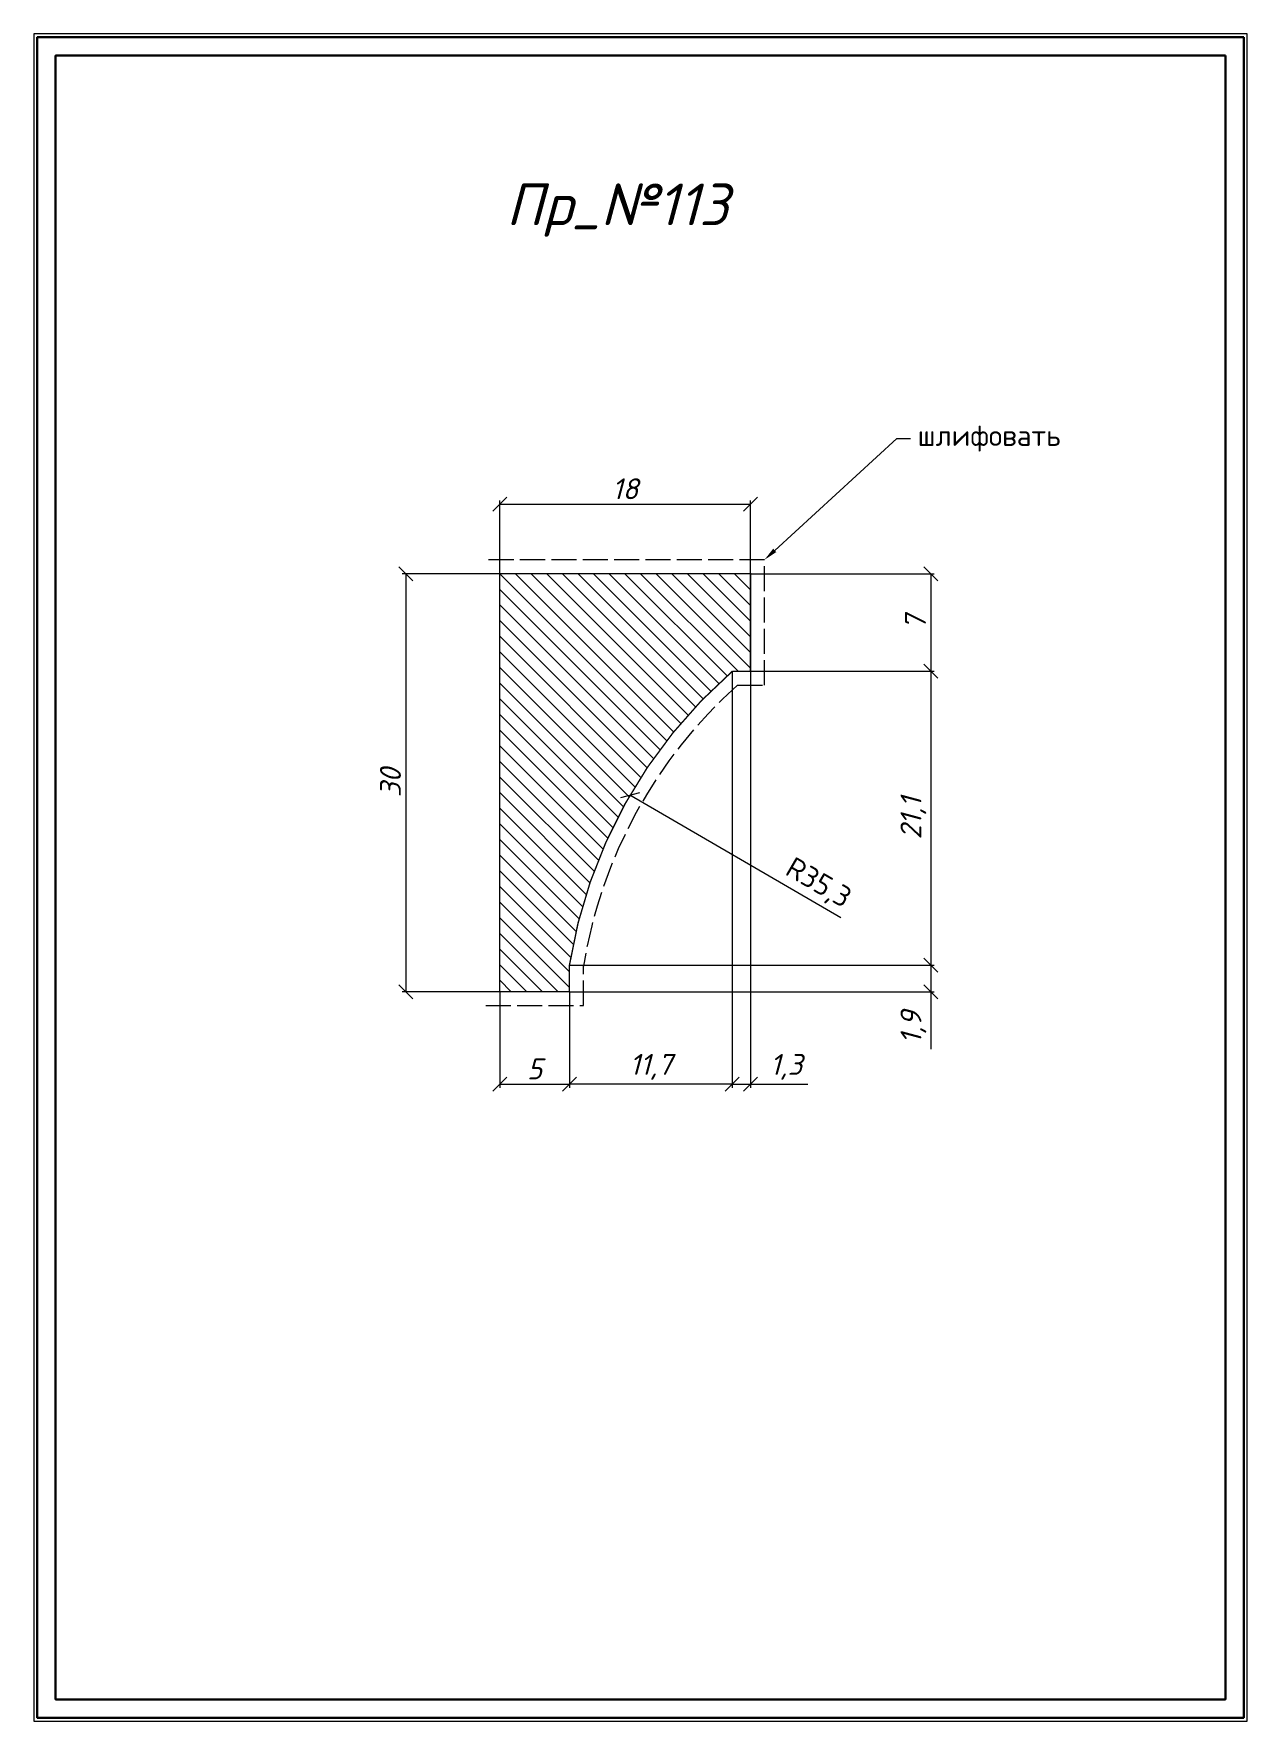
# Model space of a CAD drawing. Header units: millimetres. Extents: x 196 to 283, y -1037 to -915.
import ezdxf
from ezdxf import colors
from ezdxf.entities.mleader import LeaderData, LeaderLine
from ezdxf.math import Vec2, Vec3

# ---------------------------------------------------------------- set-up
doc = ezdxf.new("R2010")
doc.units = ezdxf.units.MM
doc.linetypes.add('ACAD_ISO02W100', pattern=[15, 12, -3])
doc.layers.get('0').update_dxf_attribs({"lineweight": 13})
for name, color, linetype, lineweight in [('Пр_№113', 1, 'Continuous', 35), ('служебный слой ЛИНИИ ПУНКТИРНЫЕ', 7, 'ACAD_ISO02W100', 13), ('служебный слой НАДПИСИ', 7, 'Continuous', 13), ('служебный слой РАЗМЕРЫ', 7, 'Continuous', 9), ('служебный слой ШТАМП', 7, 'Continuous', 30), ('служебный слой ШТРИХОВКА', 7, 'Continuous', 5)]:
    doc.layers.add(name, color=color, linetype=linetype, lineweight=lineweight)
doc.styles.add('ЕСКД', font='isocpeur.ttf', dxfattribs={"oblique": 15})
doc.styles.add('ЕСКД профили размеры', font='isocpeur.ttf')
doc.styles.add('ЕСКД профили текст', font='isocpeur.ttf')
doc.dimstyles.new('ЕСКД', dxfattribs={"dimtxt": 3.5, "dimasz": 2.5, "dimexe": 0.25, "dimexo": 0, "dimgap": 0.35, "dimtad": 1, "dimdec": 1, "dimzin": 9, "dimtxsty": 'ЕСКД', "dimblk": 'OBLIQUE', "dimcen": 0, "dimclrd": 256, "dimclre": 256, "dimclrt": 256, "dimadec": 1, "dimazin": 0, "dimtfac": 1, "dimtdec": 1, "dimtmove": 0, "dimatfit": 3, "dimldrblk": 'DOTSMALL', "dimfxl": 1, "dimlwd": -1, "dimlwe": -1, "dimarcsym": 0})
doc.dimstyles.new('ЕСКД профили$4', dxfattribs={"dimtxt": 1.5, "dimasz": 1, "dimexe": 0.3, "dimexo": 0, "dimgap": 0.35, "dimtad": 1, "dimtoh": 1, "dimdec": 1, "dimzin": 9, "dimtxsty": 'ЕСКД профили размеры', "dimblk": 'OBLIQUE', "dimcen": 0, "dimse1": 1, "dimclrd": 256, "dimclre": 256, "dimclrt": 256, "dimadec": 1, "dimazin": 0, "dimtfac": 1, "dimtdec": 1, "dimtofl": 0, "dimtmove": 0, "dimatfit": 3, "dimldrblk": 'DOTSMALL', "dimfxl": 1, "dimlwd": -1, "dimlwe": -1, "dimarcsym": 2})

# ---------------------------------------------------------------- blocks, each defined once
blk = doc.blocks.new('_OBLIQUE')
at = {"color": 0, "linetype": 'ByBlock'}
blk.add_line((-0.5, -0.5), (0.5, 0.5), dxfattribs=at)
blk = doc.blocks.new('*D11')
at = {"layer": 'Defpoints', "color": 0, "transparency": 16777216}
for p in [(238.4187540115536, -970.1305184634216), (268.9821621060644, -987.8898781134328)]:
    blk.add_point(p, dxfattribs=at)
at = {"layer": 'служебный слой РАЗМЕРЫ', "transparency": 16777216}
blk.add_line((253.5536851289467, -978.9249135178202), (238.4187540115536, -970.1305184634216), dxfattribs=at)
at = {"layer": 'служебный слой РАЗМЕРЫ', "transparency": 16777216, "rotation": 149.8405818235221}
blk.add_blockref('_OBLIQUE', (238.4187540115536, -970.1305184634216), dxfattribs=at)
at = {"layer": 'служебный слой РАЗМЕРЫ', "transparency": 16777216, "insert": (251.9012307993221, -976.5190247135515), "char_height": 1.5, "attachment_point": 5, "rotation": 329.84058182352214, "style": 'ЕСКД профили размеры'}
blk.add_mtext('R35,3', dxfattribs=at)
blk = doc.blocks.new('_DotSmall')
at = {"color": 0, "linetype": 'ByBlock', "lineweight": -3, "const_width": 0.5}
blk.add_lwpolyline([(-0.0625, 0, 1), (0.0625, 0, 1)], format="xyb", close=True, dxfattribs=at)
blk = doc.blocks.new('*D10')
at = {"layer": 'Defpoints', "color": 0, "transparency": 16777216}
for p in [(234.0746212257873, -982.323877824012), (234.0746212257873, -984.2333216916013), (260.0207144440014, -984.2333216916014)]:
    blk.add_point(p, dxfattribs=at)
at = {"layer": 'служебный слой РАЗМЕРЫ', "transparency": 16777216}
for p, q in [((234.0746212257873, -982.323877824012), (260.2707144440014, -982.3238778240121)), ((260.0207144440014, -982.3238778240121), (260.0207144440014, -984.2333216916014)), ((234.0746212257873, -984.2333216916013), (260.2707144440014, -984.2333216916014)), ((260.0207144440014, -984.2333216916014), (260.0207144440014, -988.3602454802481))]:
    blk.add_line(p, q, dxfattribs=at)
for p, rotation in [((260.0207144440014, -982.3238778240121), 90), ((260.0207144440014, -984.2333216916014), 270)]:
    blk.add_blockref('_OBLIQUE', p, dxfattribs=dict(at, rotation=rotation))
at = {"layer": 'служебный слой РАЗМЕРЫ', "transparency": 16777216, "insert": (258.7707144440016, -986.7967835859247), "char_height": 1.5, "attachment_point": 5, "rotation": 90, "style": 'ЕСКД'}
blk.add_mtext('1,9', dxfattribs=at)
blk = doc.blocks.new('*D9')
at = {"layer": 'Defpoints', "color": 0, "transparency": 16777216}
for p in [(245.7669780822453, -961.2333216916013), (234.0746212257873, -984.2333216916013), (234.0746212257873, -990.8749683805412)]:
    blk.add_point(p, dxfattribs=at)
at = {"layer": 'служебный слой РАЗМЕРЫ', "transparency": 16777216}
for p, q in [((245.7669780822453, -961.2333216916013), (245.7669780822453, -991.1249683805412)), ((234.0746212257873, -984.2333216916013), (234.0746212257873, -991.1249683805412)), ((245.7669780822453, -990.8749683805412), (234.0746212257873, -990.8749683805412))]:
    blk.add_line(p, q, dxfattribs=at)
at = {"layer": 'служебный слой РАЗМЕРЫ', "transparency": 16777216, "rotation": 180}
blk.add_blockref('_OBLIQUE', (234.0746212257873, -990.8749683805412), dxfattribs=at)
at = {"layer": 'служебный слой РАЗМЕРЫ', "transparency": 16777216}
blk.add_blockref('_OBLIQUE', (245.7669780822453, -990.8749683805412), dxfattribs=at)
at = {"layer": 'служебный слой РАЗМЕРЫ', "transparency": 16777216, "insert": (239.9207996540163, -989.6249683805412), "char_height": 1.5, "attachment_point": 5, "style": 'ЕСКД'}
blk.add_mtext('11,7', dxfattribs=at)
blk = doc.blocks.new('*D8')
at = {"layer": 'Defpoints', "color": 0, "transparency": 16777216}
for p in [(245.7669780822453, -961.2333216916013), (247.0746212257254, -961.2333216915977), (247.0746212257254, -990.8749683805412)]:
    blk.add_point(p, dxfattribs=at)
at = {"layer": 'служебный слой РАЗМЕРЫ', "transparency": 16777216}
for p, q in [((245.7669780822453, -961.2333216916013), (245.7669780822453, -991.1249683805412)), ((247.0746212257254, -961.2333216915977), (247.0746212257254, -991.1249683805412)), ((245.7669780822453, -990.8749683805412), (247.0746212257254, -990.8749683805412)), ((247.0746212257254, -990.8749683805412), (251.2015450143721, -990.8749683805412))]:
    blk.add_line(p, q, dxfattribs=at)
at = {"layer": 'служебный слой РАЗМЕРЫ', "transparency": 16777216, "rotation": 180}
blk.add_blockref('_OBLIQUE', (245.7669780822453, -990.8749683805412), dxfattribs=at)
at = {"layer": 'служебный слой РАЗМЕРЫ', "transparency": 16777216}
blk.add_blockref('_OBLIQUE', (247.0746212257254, -990.8749683805412), dxfattribs=at)
at = {"layer": 'служебный слой РАЗМЕРЫ', "transparency": 16777216, "insert": (249.6380831200488, -989.6249683805412), "char_height": 1.5, "attachment_point": 5, "style": 'ЕСКД'}
blk.add_mtext('1,3', dxfattribs=at)
blk = doc.blocks.new('*D6')
at = {"layer": 'Defpoints', "color": 0, "transparency": 16777216}
for p in [(247.0746212257254, -961.2333216915977), (234.0746212257873, -982.323877824012), (260.0207144440014, -982.3238778240121)]:
    blk.add_point(p, dxfattribs=at)
at = {"layer": 'служебный слой РАЗМЕРЫ', "transparency": 16777216}
for p, q in [((247.0746212257254, -961.2333216915977), (260.2707144440014, -961.2333216915978)), ((260.0207144440014, -961.2333216915978), (260.0207144440014, -982.3238778240121)), ((234.0746212257873, -982.323877824012), (260.2707144440014, -982.3238778240121))]:
    blk.add_line(p, q, dxfattribs=at)
for p, rotation in [((260.0207144440014, -961.2333216915978), 90), ((260.0207144440014, -982.3238778240121), 270)]:
    blk.add_blockref('_OBLIQUE', p, dxfattribs=dict(at, rotation=rotation))
at = {"layer": 'служебный слой РАЗМЕРЫ', "transparency": 16777216, "insert": (258.7707144440016, -971.7785997578048), "char_height": 1.5, "attachment_point": 5, "rotation": 90, "style": 'ЕСКД'}
blk.add_mtext('21,1', dxfattribs=at)
blk = doc.blocks.new('*D5')
at = {"layer": 'Defpoints', "color": 0, "transparency": 16777216}
for p in [(247.0746212257072, -954.2333216916013), (247.0746212257254, -961.2333216915977), (260.0207144440014, -961.2333216915978)]:
    blk.add_point(p, dxfattribs=at)
at = {"layer": 'служебный слой РАЗМЕРЫ', "transparency": 16777216}
for p, q in [((247.0746212257072, -954.2333216916013), (260.2707144440014, -954.2333216916014)), ((260.0207144440014, -954.2333216916014), (260.0207144440014, -961.2333216915978)), ((247.0746212257254, -961.2333216915977), (260.2707144440014, -961.2333216915978))]:
    blk.add_line(p, q, dxfattribs=at)
for p, rotation in [((260.0207144440014, -954.2333216916014), 90), ((260.0207144440014, -961.2333216915978), 270)]:
    blk.add_blockref('_OBLIQUE', p, dxfattribs=dict(at, rotation=rotation))
at = {"layer": 'служебный слой РАЗМЕРЫ', "transparency": 16777216, "insert": (258.9207144440016, -957.7333216915995), "char_height": 1.5, "attachment_point": 5, "rotation": 90, "style": 'ЕСКД'}
blk.add_mtext('7', dxfattribs=at)
blk = doc.blocks.new('*D3')
at = {"layer": 'Defpoints', "color": 0, "transparency": 16777216}
for p in [(229.0746212257873, -954.2333216916013), (222.3229816146049, -984.2333216916013), (229.0746212258218, -984.2333216916013)]:
    blk.add_point(p, dxfattribs=at)
at = {"layer": 'служебный слой РАЗМЕРЫ', "transparency": 16777216}
for p, q in [((229.0746212257873, -954.2333216916013), (222.072981614605, -954.2333216916013)), ((222.322981614605, -954.2333216916013), (222.3229816146049, -984.2333216916013)), ((229.0746212258218, -984.2333216916013), (222.0729816146049, -984.2333216916013))]:
    blk.add_line(p, q, dxfattribs=at)
for p, rotation in [((222.322981614605, -954.2333216916013), 90), ((222.3229816146049, -984.2333216916013), 270)]:
    blk.add_blockref('_OBLIQUE', p, dxfattribs=dict(at, rotation=rotation))
at = {"layer": 'служебный слой РАЗМЕРЫ', "transparency": 16777216, "insert": (221.2229816146051, -969.2333216916013), "char_height": 1.5, "attachment_point": 5, "rotation": 90, "style": 'ЕСКД'}
blk.add_mtext('30', dxfattribs=at)

msp = doc.modelspace()

# ---------------------------------------------------------------- hatches: boundary and pattern name
at = {"layer": 'служебный слой ШТРИХОВКА'}
h = msp.add_hatch(dxfattribs=at)
h.set_pattern_fill('ANSI31', color=256, scale=0.25, angle=90, style=0)
h.set_pattern_definition([(135, (0, 0), (-0.5612660075668221, -0.561266007566822), [])])
edge = h.paths.add_edge_path()
edge.add_line((229.0746212257873, -954.2333216916013), (229.0746212258218, -984.2333216916013))
edge.add_line((229.0746212258218, -984.2333216916013), (234.0746212257873, -984.2333216916013))
edge.add_line((234.0746212257873, -984.2333216916013), (234.0746212257873, -982.323877824012))
edge.add_arc((268.9821621060651, -987.8898781134326), 35.34850448788598, 131.0525932213566, 170.9404631746795, ccw=False)
edge.add_line((245.7669780822453, -961.2333216916013), (247.0746212257254, -961.2333216915977))
edge.add_line((247.0746212257254, -961.2333216915977), (247.0746212257072, -954.2333216916013))
edge.add_line((247.0746212257072, -954.2333216916013), (229.0746212257873, -954.2333216916013))

# ---------------------------------------------------------------- linework, layer by layer
at = {"layer": 'Пр_№113', "const_width": 0.1}
msp.add_lwpolyline([(229.0746212257873, -954.2333216916013), (229.0746212258218, -984.2333216916013), (234.0746212257873, -984.2333216916013), (234.0746212257873, -982.323877824012, -0.1758225528878966), (245.7669780822453, -961.2333216916013), (247.0746212257254, -961.2333216915977), (247.0746212257072, -954.2333216916013)], format="xyb", close=True, dxfattribs=at)
at = {"layer": 'служебный слой ЛИНИИ ПУНКТИРНЫЕ', "ltscale": 0.15}
msp.add_lwpolyline([(228.074621225823, -985.2333216916013), (235.0746212257873, -985.2333216916013), (235.0746212257873, -982.4036743251457, -0.1724422819292745), (246.1444548409375, -962.2333216916003), (248.074621225728, -962.2333216915949), (248.0746212257046, -953.2333216916013), (228.0746212257861, -953.2333216916013)], format="xyb", dxfattribs=at)
at = {"layer": 'служебный слой ШТАМП', "color": 6, "lineweight": 5, "ltscale": 100}
msp.add_lwpolyline([(282.7408370366884, -915.4707751046811), (195.6122812711255, -915.4707751046811), (195.6122812711255, -1036.598949446474), (282.7408370366866, -1036.598949446474)], close=True, dxfattribs=at)
at = {"layer": 'служебный слой ШТАМП', "ltscale": 100}
for points in [[(282.4908370366866, -915.7207751046805), (195.8622812711255, -915.7207751046805), (195.8622812711255, -1036.348949446474), (282.4908370366866, -1036.348949446474)], [(281.1767498657912, -917.0348622755861), (197.1763684420262, -917.0348622755861), (197.1763684420262, -1035.034862275579), (281.176749865786, -1035.034862275579)]]:
    msp.add_lwpolyline(points, close=True, dxfattribs=at)

# ---------------------------------------------------------------- texts
at = {"layer": 'служебный слой НАДПИСИ', "style": 'ЕСКД', "oblique": 15}
msp.add_text('Пр_№113', height=3, dxfattribs=at).set_placement((229.5225924188894, -929.2203473434089))

# ---------------------------------------------------------------- dimensions: what is measured, and where the dimension line sits
at = {"layer": 'служебный слой РАЗМЕРЫ'}
for base, p1, p2 in [((247.0746212257072, -949.232352515246), (229.0746212257873, -954.2333216916013), (247.0746212257072, -954.2333216916013)), ((234.0746212257873, -990.8749683805412), (229.0746212258218, -984.2333216916013), (234.0746212257873, -984.2333216916013))]:
    msp.add_linear_dim(base=base, p1=p1, p2=p2, dimstyle='ЕСКД', override={"dimtxt": 1.5, "dimasz": 1}, dxfattribs=at).render()
for base, p1, p2, picture, middle in [((222.3229816146049, -984.2333216916013), (229.0746212257873, -954.2333216916013), (229.0746212258218, -984.2333216916013), '*D3', (221.2229816146051, -969.2333216916013)), ((260.0207144440014, -961.2333216915978), (247.0746212257072, -954.2333216916013), (247.0746212257254, -961.2333216915977), '*D5', (258.9207144440016, -957.7333216915995)), ((260.0207144440014, -982.3238778240121), (247.0746212257254, -961.2333216915977), (234.0746212257873, -982.323877824012), '*D6', (258.7707144440016, -971.7785997578048)), ((260.0207144440014, -984.2333216916014), (234.0746212257873, -982.323877824012), (234.0746212257873, -984.2333216916013), '*D10', (258.7707144440016, -986.7967835859247))]:
    dim = msp.add_linear_dim(base=base, p1=p1, p2=p2, angle=90, dimstyle='ЕСКД', override={"dimtxt": 1.5, "dimasz": 1}, dxfattribs=at)
    dim.commit()
    dim.dimension.update_dxf_attribs({"geometry": picture, "text_midpoint": middle})
for base, p2, picture, middle in [((234.0746212257873, -990.8749683805412), (234.0746212257873, -984.2333216916013), '*D9', (239.9207996540163, -989.6249683805412)), ((247.0746212257254, -990.8749683805412), (247.0746212257254, -961.2333216915977), '*D8', (249.6380831200488, -989.6249683805412))]:
    dim = msp.add_linear_dim(base=base, p1=(245.7669780822453, -961.2333216916013), p2=p2, dimstyle='ЕСКД', override={"dimtxt": 1.5, "dimasz": 1}, dxfattribs=at)
    dim.commit()
    dim.dimension.update_dxf_attribs({"geometry": picture, "text_midpoint": middle})
dim = msp.add_radius_dim(center=(268.9821621060644, -987.8898781134328), mpoint=(238.4187540115536, -970.1305184634216), dimstyle='ЕСКД профили$4', dxfattribs=at)
dim.commit()
dim.dimension.update_dxf_attribs({"geometry": '*D11', "text_midpoint": (251.273221216339, -977.5998132977257), "dimtype": 132})

# ---------------------------------------------------------------- leaders
ml = msp.add_multileader_mtext('Standard', dxfattribs=at)
ml.set_content('\\A1;шлифовать', color=256, style='ЕСКД профили текст')
ml.set_leader_properties(color=256, linetype='ByLayer', lineweight=-1)
ml.build(insert=Vec2(0, 0))
ml.multileader.update_dxf_attribs({"dogleg_length": 1, "arrow_head_size": 1})
ctx = ml.context
ctx.base_point, ctx.char_height, ctx.arrow_head_size, ctx.landing_gap_size, ctx.plane_origin = Vec3(258.5704743955507, -944.5320348086614), 1.5, 1, 0.5, Vec3(278.5433468686217, -921.529864191094)
notes = []
notes.append((ctx, [(1, (1, 1, 0), (257.5704743955507, -944.5320348086614), (1, 0), 1, [(0, [(248.0746212257046, -953.2333216916013)], 0, [])])]))
ctx.mtext.insert, ctx.mtext.flow_direction = Vec3(259.0704743955507, -943.5570348086613), 5
for ctx, leaders in notes:
    for number, flags, end, landing, length, lines in leaders:
        leader = LeaderData()
        leader.index, (leader.has_last_leader_line, leader.has_dogleg_vector, leader.attachment_direction) = number, flags
        leader.last_leader_point, leader.dogleg_vector, leader.dogleg_length = Vec3(end), Vec3(landing), length
        for number, points, colour, breaks in lines:
            line = LeaderLine()
            line.index, line.vertices, line.color, line.breaks = number, Vec3.list(points), colors.encode_raw_color(colour), breaks
            leader.lines.append(line)
        ctx.leaders.append(leader)

doc.saveas('drawing.dxf')
